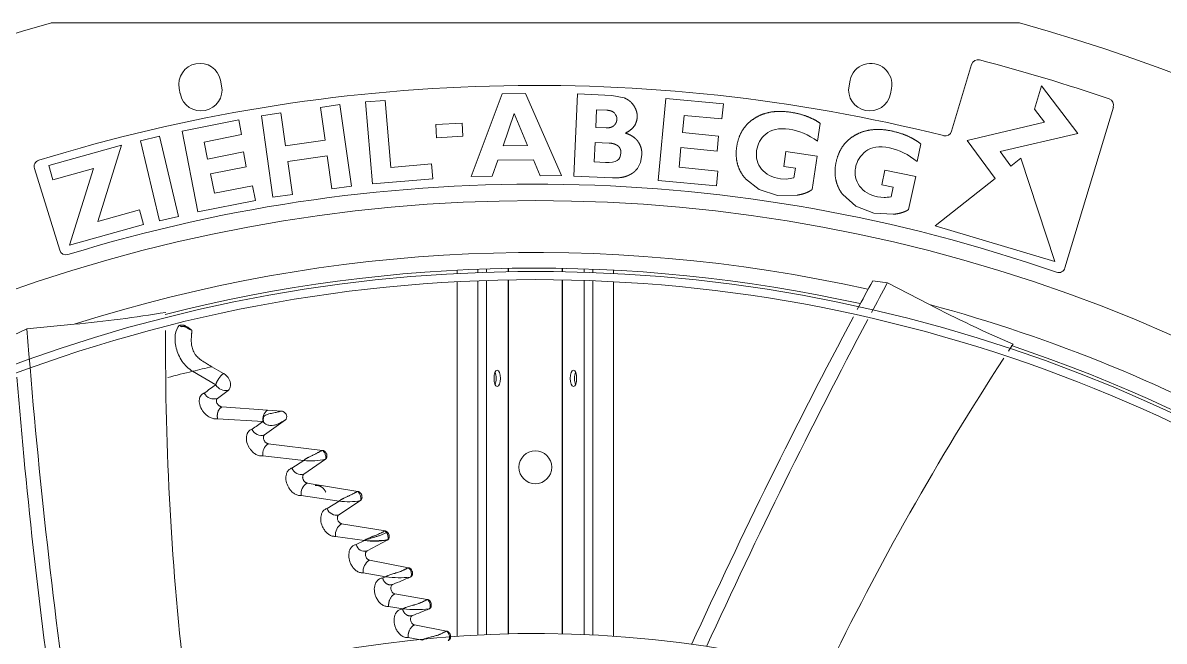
# Model space of a CAD drawing. Header units: millimetres. Extents: x 113490 to 142599, y -20467 to 115.
# Drawn here: x 131140.4 to 131487.5, y -11016.3 to -10828.5 of the extents above; entities that cross this region are included whole.
import ezdxf

# ---------------------------------------------------------------- set-up
doc = ezdxf.new("R2010")
doc.units = ezdxf.units.MM
doc.layers.add('DV3_0', color=7, linetype='Continuous')

msp = doc.modelspace()

# ---------------------------------------------------------------- linework, layer by layer
at = {"layer": 'DV3_0', "color": 7, "linetype": 'Continuous', "lineweight": 15}
for p, q in [((131149.06, -10828.49), (131443.41, -10828.49)), ((131428.91, -10841.1), (131422.8, -10861.39)), ((131187.96, -10848.44), (131188.29, -10850.1)), ((131200.84, -10847.61), (131200.51, -10845.94)), ((131391.96, -10845.94), (131391.63, -10847.61)), ((131404.19, -10850.1), (131404.52, -10848.44)), ((131450.18, -10847.62), (131448.04, -10854.72)), ((131461.16, -10862.06), (131450.18, -10847.62)), ((131250.58, -10852.03), (131244.61, -10852.53)), ((131244.61, -10852.53), (131246.69, -10877.44)), ((131252.28, -10872.39), (131250.58, -10852.03)), ((131286.18, -10850.07), (131276.73, -10875.19)), ((131293.2, -10849.99), (131286.18, -10850.07)), ((131304.23, -10874.86), (131293.2, -10849.99)), ((131309.07, -10850.05), (131307.94, -10875.02)), ((131319.53, -10850.52), (131309.07, -10850.05)), ((131323.21, -10851.26), (131319.53, -10850.52)), ((131335.93, -10851.46), (131333.55, -10876.35)), ((131353.43, -10853.13), (131335.93, -10851.46)), ((131218.9, -10855.85), (131212.96, -10856.69)), ((131220.31, -10865.83), (131218.9, -10855.85)), ((131236.83, -10853.32), (131230.89, -10854.16)), ((131230.89, -10854.16), (131232.3, -10864.13)), ((131240.33, -10878.07), (131236.83, -10853.32)), ((131286.41, -10865.8), (131289.85, -10856.01)), ((131289.85, -10856.01), (131293.87, -10865.71)), ((131314.61, -10860.26), (131314.85, -10854.9)), ((131314.85, -10854.9), (131318.03, -10855.04)), ((131352.99, -10857.69), (131353.43, -10853.13)), ((131448.04, -10854.72), (131451.06, -10858.68)), ((131457.29, -10902.95), (131472, -10854.07)), ((131206.06, -10857.95), (131188.81, -10861.35)), ((131206.94, -10862.45), (131206.06, -10857.95)), ((131212.96, -10856.69), (131216.46, -10881.45)), ((131273.99, -10858.97), (131266, -10859.39)), ((131266, -10859.39), (131266.21, -10863.38)), ((131274.2, -10862.96), (131273.99, -10858.97)), ((131340.96, -10861.83), (131341.46, -10856.59)), ((131341.46, -10856.59), (131352.99, -10857.69)), ((131382.08, -10864.43), (131382.88, -10859.03)), ((131451.06, -10858.68), (131427.56, -10864.22)), ((131182, -10862.94), (131176.17, -10864.32)), ((131187.74, -10887.27), (131182, -10862.94)), ((131188.81, -10861.35), (131193.65, -10885.88)), ((131195.58, -10864.69), (131206.94, -10862.45)), ((131317.79, -10860.4), (131314.61, -10860.26)), ((131351.97, -10862.88), (131340.96, -10861.83)), ((131351.54, -10867.42), (131351.97, -10862.88)), ((131437.63, -10867.6), (131461.16, -10862.06)), ((131170.41, -10865.62), (131148.3, -10871.79)), ((131163.2, -10888.85), (131170.41, -10865.62)), ((131176.17, -10864.32), (131181.91, -10888.65)), ((131196.6, -10869.85), (131195.58, -10864.69)), ((131232.3, -10864.13), (131220.31, -10865.83)), ((131266.21, -10863.38), (131274.2, -10862.96)), ((131293.87, -10865.71), (131286.41, -10865.8)), ((131314.13, -10870.74), (131314.4, -10864.82)), ((131314.4, -10864.82), (131318.67, -10865.01)), ((131339.95, -10872.37), (131340.53, -10866.37)), ((131340.53, -10866.37), (131351.54, -10867.42)), ((131412.34, -10870.63), (131413.48, -10865.29)), ((131427.56, -10864.22), (131436.03, -10875.77)), ((131207.45, -10867.71), (131196.6, -10869.85)), ((131208.33, -10872.19), (131207.45, -10867.71)), ((131220.98, -10870.6), (131232.97, -10868.9)), ((131232.97, -10868.9), (131234.39, -10878.91)), ((131328.2, -10870.9), (131328.63, -10868.61)), ((131372.45, -10867.59), (131371.77, -10872.12)), ((131381.9, -10869), (131372.45, -10867.59)), ((131380.39, -10879.12), (131381.9, -10869)), ((131440.84, -10871.98), (131437.63, -10867.6)), ((131443.82, -10869.63), (131440.84, -10871.98)), ((131454.17, -10901.03), (131443.82, -10869.63)), ((131143.9, -10872.75), (131151.61, -10897.58)), ((131148.3, -10871.79), (131149.53, -10876.2)), ((131149.53, -10876.2), (131161.85, -10872.76)), ((131161.85, -10872.76), (131154.54, -10896)), ((131197.48, -10874.33), (131208.33, -10872.19)), ((131222.39, -10880.61), (131220.98, -10870.6)), ((131264.69, -10871.36), (131252.28, -10872.39)), ((131265.07, -10875.9), (131264.69, -10871.36)), ((131283.12, -10875.11), (131284.87, -10870.19)), ((131284.87, -10870.19), (131295.71, -10870.06)), ((131295.71, -10870.06), (131297.74, -10874.94)), ((131317.59, -10870.89), (131314.13, -10870.74)), ((131351.75, -10873.5), (131339.95, -10872.37)), ((131371.77, -10872.12), (131375.3, -10872.64)), ((131375.3, -10872.64), (131374.86, -10875.54)), ((131402.54, -10873.19), (131401.59, -10877.67)), ((131411.89, -10875.18), (131402.54, -10873.19)), ((131198.65, -10880.24), (131197.48, -10874.33)), ((131246.69, -10877.44), (131265.07, -10875.9)), ((131276.73, -10875.19), (131283.12, -10875.11)), ((131297.74, -10874.94), (131304.23, -10874.86)), ((131307.94, -10875.02), (131319.74, -10875.56)), ((131333.55, -10876.35), (131351.31, -10878.04)), ((131351.31, -10878.04), (131351.75, -10873.5)), ((131360.12, -10875.84), (131364.27, -10879.11)), ((131372.69, -10875.93), (131370.75, -10875.84)), ((131409.76, -10885.19), (131411.89, -10875.18)), ((131436.03, -10875.77), (131417.85, -10890.1)), ((131210.27, -10877.95), (131198.65, -10880.24)), ((131211.16, -10882.43), (131210.27, -10877.95)), ((131234.39, -10878.91), (131240.33, -10878.07)), ((131364.27, -10879.11), (131369.85, -10880.89)), ((131401.59, -10877.67), (131405.07, -10878.42)), ((131405.07, -10878.42), (131404.46, -10881.29)), ((131193.65, -10885.88), (131211.16, -10882.43)), ((131216.46, -10881.45), (131222.39, -10880.61)), ((131369.85, -10880.89), (131375.81, -10880.85)), ((131389.72, -10880.67), (131393.66, -10884.2)), ((131402.27, -10881.54), (131400.33, -10881.32)), ((131175.91, -10885.3), (131163.2, -10888.85)), ((131177.13, -10889.7), (131175.91, -10885.3)), ((131393.66, -10884.2), (131399.13, -10886.32)), ((131399.13, -10886.32), (131405.08, -10886.64)), ((131154.54, -10896), (131177.13, -10889.7)), ((131181.91, -10888.65), (131187.74, -10887.27)), ((131417.85, -10890.1), (131454.17, -10901.03)), ((131272.43, -10904.61), (131272.43, -10903.61)), ((131288.09, -10904.06), (131288.09, -10903.06)), ((131304.39, -10903.06), (131304.39, -10904.06)), ((131320.05, -10904.61), (131320.05, -10903.61)), ((131272.43, -11014.81), (131272.43, -10907.12)), ((131288.09, -11014.09), (131288.09, -10906.56)), ((131304.39, -10906.56), (131304.39, -11014.09)), ((131320.05, -11014.81), (131320.05, -10907.12)), ((131403.28, -10907.5), (131398.82, -10906.84)), ((131416.08, -10914.06), (131403.28, -10907.5)), ((131141.65, -10921.46), (131137.55, -10923.32)), ((131155.97, -10920.06), (131141.65, -10921.46)), ((131192.04, -10934.34), (131199.05, -10938.46)), ((131197.91, -10932.94), (131201.39, -10934.98)), ((131202.86, -10940.13), (131199.57, -10942.59)), ((131200.94, -10945.15), (131214.78, -10946.18)), ((131214.78, -10946.18), (131219.1, -10946.44)), ((131199.62, -10948.73), (131213.44, -10949.63)), ((131213.44, -10949.63), (131213.6, -10949.78)), ((131220.24, -10949.1), (131213.9, -10953.68)), ((131215.02, -10956.32), (131231.48, -10958.35)), ((131213.42, -10960.05), (131225.83, -10961.4)), ((131225.83, -10961.4), (131222.22, -10963.73)), ((131232.41, -10961.07), (131225.89, -10965.57)), ((131226.83, -10968.27), (131242.24, -10970.83)), ((131225.04, -10972.09), (131236.63, -10973.77)), ((131236.63, -10973.77), (131232.97, -10975.98)), ((131243.03, -10973.59), (131236.5, -10977.89)), ((131237.34, -10980.63), (131250.54, -10982.83)), ((131235.48, -10984.48), (131244.27, -10985.74)), ((131244.27, -10985.74), (131241.79, -10986.95)), ((131251.21, -10985.65), (131245.08, -10988.91)), ((131245.78, -10991.7), (131257.67, -10994)), ((131243.85, -10995.56), (131250.81, -10996.75)), ((131250.81, -10996.75), (131249.84, -10997.12)), ((131253.51, -11001.93), (131263.38, -11003.65)), ((131251.63, -11005.78), (131256.1, -11006.45)), ((131256.1, -11006.45), (131255.88, -11006.53)), ((131259.47, -11011.37), (131269.25, -11013.25)), ((131257.54, -11015.24), (131261.88, -11015.97))]:
    msp.add_line(p, q, dxfattribs=at)
at = {"layer": 'DV3_0', "color": 7, "linetype": 'Continuous', "lineweight": 20}
for p, q in [((131278.74, -10904.33), (131278.74, -10903.33)), ((131281.36, -10904.23), (131281.36, -10903.23)), ((131287.93, -10904.07), (131287.93, -10903.07)), ((131304.55, -10904.07), (131304.55, -10903.07)), ((131311.12, -10904.23), (131311.12, -10903.23)), ((131313.74, -10904.33), (131313.74, -10903.33)), ((131278.74, -11014.43), (131278.74, -10906.83)), ((131281.36, -11014.31), (131281.36, -10906.73)), ((131287.93, -11014.09), (131287.93, -10906.57)), ((131304.55, -11014.09), (131304.55, -10906.57)), ((131311.12, -11014.31), (131311.12, -10906.73)), ((131313.74, -11014.43), (131313.74, -10906.83))]:
    msp.add_line(p, q, dxfattribs=at)
at = {"layer": 'DV3_0', "color": 7, "linetype": 'Continuous', "lineweight": 15}
msp.add_circle((131296.24, -10963.49), 5, dxfattribs=at)
for centre, radius, start, end in [((131296.24, -11359.99), 551.5, 105.4775, 164.5225), ((131296.24, -11359.99), 551.5, 15.4775, 74.5225), ((131194.24, -10847.19), 6.4, 11.25, 191.25), ((131398.24, -10847.19), 6.4, 348.75, 168.75), ((131430.82, -10841.68), 2, 75.4439, 163.25), ((131296.24, -11359.99), 537.5, 71.0561, 75.4439), ((131296.24, -11359.99), 512.5, 75.9794, 107.1378), ((131194.57, -10848.85), 6.4, 191.25, 11.25), ((131397.91, -10848.85), 6.4, 168.75, 348.75), ((131470.08, -10853.49), 2, 343.25, 71.0561), ((131420.89, -10860.82), 2, 255.9794, 343.25), ((131145.81, -10872.16), 2, 107.1378, 197.25), ((131296.24, -11359.99), 482.5, 70.825, 107.1317), ((131296.24, -11359.99), 477.5, 46.9802, 133.0198), ((131153.52, -10896.99), 2, 197.25, 287.1317), ((131296.24, -11359.99), 456, 45.9967, 135.345), ((131296.24, -11359.99), 457, 77.5175, 104.2543), ((131455.37, -10902.37), 2, 250.825, 343.25), ((131296.24, -11359.99), 453.5, 90, 135.5593), ((131296.24, -11359.99), 453.5, 45.9921, 90), ((133017.83, -11783.04), 1840.9, 151.57802, 151.88534), ((133095.01, -11818.41), 1921.39, 151.69991, 152.00241), ((131603.03, -10552.05), 407.44, 242.6881, 246.6449), ((131117.52, -10514.44), 407.44, 275.4151, 279.3719), ((133017.83, -11783.04), 1840.9, 151.96336, 155.42218), ((133057.31, -10773.15), 1921.39, 184.42691, 188.12284), ((132056.05, -10927.53), 872.25, 179.63163, 186.79939), ((131191.71, -10921.89), 0.0569, 3.0429, 21.7469), ((133095.01, -11818.41), 1921.39, 152.07515, 155.37903), ((132169.24, -11406.96), 872.25, 146.54442, 146.70969), ((131296.24, -11359.99), 457, 46.1533, 71.5308), ((132169.24, -11406.96), 872.25, 146.8819, 154.10499), ((131353.51, -11601.1), 686.04, 103.11, 103.6137), ((131205.96, -10940.57), 7.22, 129.2854, 163.0361), ((131206.2, -10940.73), 7.5, 129.9251, 162.3964), ((132973.57, -10785.08), 1841.22, 184.70532, 188.15423), ((131305.56, -11089.87), 185.12, 125.1229, 126.452), ((131202.21, -10936.46), 3.74, 212.4341, 280.1249), ((131198.52, -10939.42), 3.33, 207.6664, 288.2786), ((131216.63, -10948.88), 3.28, 124.4035, 193.2063), ((131309.22, -11093.41), 172.76, 123.6694, 125.0185), ((131217.29, -10948.95), 3.78, 167.9046, 192.7148), ((131215.09, -10949.42), 1.96, 129.2476, 139.846), ((131212.95, -10950.7), 3.12, 202.9813, 287.5853), ((131215.71, -10948.06), 2.72, 219.2454, 226.0311), ((131216.91, -10959.34), 3.56, 122.1591, 191.5595), ((131228.13, -10941.85), 19.69, 263.3082, 282.5642), ((131225.02, -10962.74), 2.97, 199.4659, 287.0302), ((131228.91, -10971.57), 3.9, 122.1583, 187.5906), ((131239.32, -10955.77), 18.2, 261.4837, 281.7372), ((131235.69, -10975.17), 2.85, 196.7002, 286.4857), ((131239.43, -10984.01), 3.98, 121.7581, 186.7459), ((131244.34, -10986.41), 2.6, 191.9833, 286.655), ((131247.42, -10962.2), 23.76, 262.3892, 279.1865), ((131247.96, -10995.2), 4.12, 121.902, 185.08), ((131254.9, -10969.27), 27.78, 261.5257, 276.8733), ((129448.45, -6692.3), 4669.53, 292.73255, 292.8035), ((131260.27, -10973.99), 32.73, 262.6745, 276.415), ((131258.5, -11007.73), 1.04, 238.4772, 273.809), ((129353.19, -6226.39), 5147.86, 291.72747, 291.78788), ((131296.24, -11359.99), 346, 46.4603, 135.3186)]:
    msp.add_arc(centre, radius, start, end, dxfattribs=at)
at = {"layer": 'DV3_0', "color": 7, "linetype": 'Continuous', "lineweight": 20}
for centre, radius, start, end in [((131296.24, -11359.99), 461.75, 77.3584, 107.6844), ((131296.24, -11359.99), 461.75, 46.1456, 74.9574), ((131289.75, -11343.28), 420.46, 103.4379, 104.5005), ((131249.79, -10984.01), 1.39, 28.5144, 57.7171), ((131246.67, -10958.1), 27.75, 265.0448, 279.7658), ((131250.94, -10985.26), 0.473, 304.7153, 336.8695)]:
    msp.add_arc(centre, radius, start, end, dxfattribs=at)
at = {"layer": 'DV3_0', "color": 7, "linetype": 'Continuous', "lineweight": 15}
for centre, major_axis, ratio, start_param, end_param in [((131314.38, -10858.73), (-6.56, -1.66), 0.614349, 2.958164, 3.43458), ((131636.1, -10979.28), (272.04, -113.98), 0.160656, 3.064277, 3.184555), ((131592.25, -11123.27), (225.91, -261.05), 0.127024, 2.997196, 3.143033), ((131356.65, -11333.15), (15.09, 472.48), 0.183952, 6.16269, 6.26334), ((131606.03, -11141.64), (209.27, -274.17), 0.127082, 2.997129, 3.143033), ((131269.41, -10824.31), (-52.22, 45.56), 0.179638, 3.093177, 3.288878), ((131658.59, -11000.74), (264.29, -130.34), 0.160729, 3.064235, 3.184569), ((131358.19, -11336.91), (44.07, 470.66), 0.183952, 6.16269, 6.26334), ((131274.33, -10843.6), (-47.43, 26.04), 0.172874, -3.479683, -3.23109), ((131316.01, -10867.87), (-12.35, 2.41), 0.677865, 2.750654, 3.065029), ((131503.57, -10735.56), (138.09, 137.84), 0.194961, 3.124381, 3.285213), ((131387.62, -10865.12), (-16.61, -10.3), 0.198416, 0.346171, 0.581461), ((131541.52, -10749.46), (146.3, 129.11), 0.194957, 3.124381, 3.285209), ((131417.73, -10871.74), (-17.11, -9.2), 0.198856, 0.347295, 0.583383), ((131283.35, -10936.49), (0, -2.5), 0.386711, 0.731153, 2.41044), ((131309.13, -10936.49), (0, -2.5), 0.386711, 3.87274, 5.552038)]:
    msp.add_ellipse(centre, major_axis=major_axis, ratio=ratio, start_param=start_param, end_param=end_param, dxfattribs=at)
for centre in [(131284.64, -10936.49), (131307.84, -10936.49)]:
    msp.add_ellipse(centre, major_axis=(0, -2.5), ratio=0.386711, dxfattribs=at)
for points, degree, knots in [([(131325.57, -10852.87), (131325.17, -10852.41), (131324.63, -10852.03), (131324.01, -10851.59), (131323.21, -10851.26)], 2, [0, 0, 0, 0.5, 0.5, 1, 1, 1]), ([(131318.03, -10855.04), (131318.43, -10855.06), (131318.77, -10855.13), (131319.12, -10855.2), (131319.42, -10855.31), (131319.72, -10855.43), (131319.96, -10855.6), (131320.19, -10855.76), (131320.37, -10855.97)], 2, [0, 0, 0, 0.25, 0.25, 0.5, 0.5, 0.75, 0.75, 1, 1, 1]), ([(131327.21, -10857.16), (131327.28, -10856.1), (131326.91, -10855.09), (131326.51, -10853.95), (131325.57, -10852.87)], 2, [0, 0, 0, 0.5, 0.5, 1, 1, 1]), ([(131373.74, -10855.63), (131370.31, -10855.11), (131367.44, -10855.68), (131364.91, -10856.19), (131362.83, -10857.53)], 2, [0, 0, 0, 0.5, 0.5, 1, 1, 1]), ([(131382.88, -10859.03), (131381.27, -10857.86), (131379.21, -10857.05), (131376.78, -10856.09), (131373.74, -10855.63)], 2, [0, 0, 0, 0.5, 0.5, 1, 1, 1]), ([(131321.02, -10857.83), (131321, -10858.34), (131320.8, -10858.8), (131320.59, -10859.24), (131320.22, -10859.63)], 2, [0, 0, 0, 0.5, 0.5, 1, 1, 1]), ([(131323.59, -10861.97), (131325.37, -10861.18), (131326.28, -10859.91), (131327.12, -10858.73), (131327.21, -10857.16)], 2, [0, 0, 0, 0.5, 0.5, 1, 1, 1]), ([(131362.83, -10857.53), (131360.62, -10858.96), (131359.29, -10861.05), (131357.9, -10863.24), (131357.47, -10866.17)], 2, [0, 0, 0, 0.5, 0.5, 1, 1, 1]), ([(131320.22, -10859.63), (131319.83, -10860.03), (131319.22, -10860.22), (131318.62, -10860.41), (131317.79, -10860.4)], 2, [0, 0, 0, 0.5, 0.5, 1, 1, 1]), ([(131327.48, -10864.57), (131326.92, -10863.76), (131326.06, -10863.14), (131325.04, -10862.42), (131323.59, -10861.97)], 2, [0, 0, 0, 0.5, 0.5, 1, 1, 1]), ([(131393.56, -10862.57), (131391.26, -10863.85), (131389.81, -10865.86), (131388.28, -10867.96), (131387.68, -10870.86)], 2, [0, 0, 0, 0.5, 0.5, 1, 1, 1]), ([(131404.56, -10861.34), (131401.17, -10860.61), (131398.27, -10861.01), (131395.72, -10861.35), (131393.56, -10862.57)], 2, [0, 0, 0, 0.5, 0.5, 1, 1, 1]), ([(131413.48, -10865.29), (131411.94, -10864.03), (131409.93, -10863.09), (131407.56, -10861.98), (131404.56, -10861.34)], 2, [0, 0, 0, 0.5, 0.5, 1, 1, 1]), ([(131318.67, -10865.01), (131319.51, -10865.05), (131320.17, -10865.26), (131320.83, -10865.47), (131321.33, -10865.85)], 2, [0, 0, 0, 0.5, 0.5, 1, 1, 1]), ([(131321.33, -10865.85), (131321.57, -10866.04), (131321.75, -10866.27), (131321.93, -10866.5), (131322.05, -10866.77), (131322.28, -10867.31), (131322.26, -10868)], 2, [0, 0, 0, 0.25, 0.25, 0.5, 0.5, 1, 1, 1]), ([(131328.63, -10868.61), (131328.68, -10867.51), (131328.39, -10866.5), (131328.1, -10865.48), (131327.48, -10864.57)], 2, [0, 0, 0, 0.5, 0.5, 1, 1, 1]), ([(131357.47, -10866.17), (131357.05, -10869.05), (131357.75, -10871.51), (131358.42, -10873.87), (131360.12, -10875.84)], 2, [0, 0, 0, 0.5, 0.5, 1, 1, 1]), ([(131324.11, -10875.01), (131325.06, -10874.63), (131325.77, -10874.16), (131326.37, -10873.76), (131326.81, -10873.28)], 2, [0, 0, 0, 0.5, 0.5, 1, 1, 1]), ([(131387.68, -10870.86), (131387.08, -10873.71), (131387.63, -10876.21), (131388.15, -10878.61), (131389.72, -10880.67)], 2, [0, 0, 0, 0.5, 0.5, 1, 1, 1]), ([(131375.81, -10880.85), (131377.43, -10880.58), (131378.66, -10880.09), (131379.67, -10879.68), (131380.39, -10879.12)], 2, [0, 0, 0, 0.5, 0.5, 1, 1, 1]), ([(131405.08, -10886.64), (131406.71, -10886.47), (131407.97, -10886.05), (131409, -10885.71), (131409.76, -10885.19)], 2, [0, 0, 0, 0.5, 0.5, 1, 1, 1]), ([(131192.04, -10934.34), (131190.78, -10933.62), (131189.71, -10932.55), (131188.03, -10930.08), (131187.41, -10928.67), (131186.69, -10925.86), (131186.59, -10924.47), (131186.91, -10922.05), (131187.34, -10921.03), (131187.98, -10920.41)], 3, [0, 0, 0, 0, 0.25, 0.25, 0.5, 0.5, 0.75, 0.75, 1, 1, 1, 1]), ([(131187.98, -10920.41), (131188.06, -10920.39), (131188.2, -10920.36), (131188.42, -10920.33), (131188.65, -10920.31), (131188.87, -10920.32), (131189.09, -10920.33), (131189.31, -10920.37), (131189.52, -10920.43), (131189.82, -10920.52), (131190.19, -10920.69), (131190.6, -10920.96), (131190.99, -10921.26), (131191.38, -10921.57), (131191.63, -10921.78), (131191.76, -10921.89)], 3, [0, 0, 0, 0, 0.053409, 0.106769, 0.159914, 0.212802, 0.265511, 0.31808, 0.370303, 0.421902, 0.536282, 0.65101, 0.766316, 0.881981, 1, 1, 1, 1]), ([(131187.98, -10920.41), (131188.06, -10920.35), (131188.15, -10920.37), (131188.32, -10920.52), (131188.4, -10920.65), (131188.44, -10920.79)], 3, [0, 0, 0, 0, 0.5, 0.5, 1, 1, 1, 1]), ([(131188.44, -10920.79), (131188.5, -10920.78), (131188.61, -10920.76), (131188.78, -10920.74), (131188.94, -10920.72), (131189.1, -10920.72), (131189.26, -10920.73), (131189.46, -10920.75), (131189.7, -10920.81), (131190.06, -10920.95), (131190.48, -10921.2), (131190.77, -10921.43), (131190.93, -10921.55)], 3, [0, 0, 0, 0, 0.065755, 0.129231, 0.190492, 0.249684, 0.307037, 0.362864, 0.475577, 0.588241, 0.784731, 1, 1, 1, 1]), ([(131191.76, -10921.87), (131191.76, -10921.87), (131191.75, -10921.86), (131191.73, -10921.84), (131191.71, -10921.82), (131191.67, -10921.8), (131191.62, -10921.78), (131191.56, -10921.75), (131191.45, -10921.71), (131191.31, -10921.66), (131191.13, -10921.61), (131191, -10921.57), (131190.93, -10921.55)], 3, [0, 0, 0, 0, 0.045155, 0.094, 0.147231, 0.205436, 0.269135, 0.338807, 0.464907, 0.615651, 0.78816, 1, 1, 1, 1]), ([(131197.91, -10932.94), (131197.69, -10932.82), (131197.23, -10932.55), (131196.37, -10932.06), (131195.46, -10931.5), (131194.52, -10930.86), (131193.8, -10930.28), (131193.23, -10929.72), (131192.83, -10929.24), (131192.48, -10928.7), (131192.17, -10928.09), (131191.92, -10927.38), (131191.73, -10926.56), (131191.63, -10925.72), (131191.62, -10925.02), (131191.62, -10924.52), (131191.64, -10924.13), (131191.66, -10923.76), (131191.69, -10923.4), (131191.72, -10923.05), (131191.74, -10922.73), (131191.76, -10922.42), (131191.77, -10922.14), (131191.77, -10921.97), (131191.76, -10921.89)], 3, [0, 0, 0, 0, 0.040029, 0.085901, 0.15963, 0.21394, 0.271061, 0.31235, 0.350051, 0.378921, 0.428752, 0.476847, 0.528515, 0.605577, 0.665312, 0.699572, 0.734579, 0.77032, 0.806781, 0.843958, 0.88185, 0.920469, 0.95984, 1, 1, 1, 1]), ([(131201.39, -10934.98), (131201.46, -10935.02), (131201.75, -10935.21), (131202.5, -10935.78), (131203.22, -10936.76), (131203.57, -10937.88), (131203.59, -10938.73), (131203.37, -10939.53), (131203.03, -10939.93), (131202.86, -10940.13)], 3, [0, 0, 0, 0, 0.040412, 0.157001, 0.427305, 0.570682, 0.710239, 0.85239, 1, 1, 1, 1]), ([(131195.57, -10940.97), (131195.48, -10941.01), (131195.3, -10941.07), (131194.96, -10941.28), (131194.41, -10941.75), (131193.95, -10942.85), (131194.08, -10944.56), (131194.8, -10946.05), (131195.66, -10947.13), (131196.45, -10947.85), (131197.41, -10948.44), (131198.53, -10948.83), (131199.25, -10948.76), (131199.62, -10948.73)], 3, [0, 0, 0, 0, 0.027265, 0.054498, 0.113253, 0.239702, 0.385057, 0.552035, 0.627007, 0.710932, 0.802031, 0.898425, 1, 1, 1, 1]), ([(131199.57, -10942.59), (131199.54, -10942.61), (131199.5, -10942.64), (131199.44, -10942.71), (131199.38, -10942.78), (131199.32, -10942.89), (131199.27, -10943.04), (131199.24, -10943.26), (131199.25, -10943.49), (131199.33, -10943.83), (131199.5, -10944.18), (131199.75, -10944.5), (131199.95, -10944.7), (131200.16, -10944.86), (131200.36, -10944.98), (131200.55, -10945.07), (131200.75, -10945.13), (131200.88, -10945.15), (131200.94, -10945.15)], 3, [0, 0, 0, 0, 0.029221, 0.05825, 0.087358, 0.116815, 0.178634, 0.241921, 0.311566, 0.383125, 0.540006, 0.621009, 0.701784, 0.764986, 0.827655, 0.886622, 0.943641, 1, 1, 1, 1]), ([(131199.62, -10948.73), (131199.61, -10948.68), (131199.59, -10948.59), (131199.57, -10948.45), (131199.55, -10948.32), (131199.54, -10948.18), (131199.53, -10948.05), (131199.53, -10947.92), (131199.53, -10947.79), (131199.54, -10947.66), (131199.55, -10947.53), (131199.56, -10947.41), (131199.57, -10947.29), (131199.59, -10947.18), (131199.62, -10947.06), (131199.64, -10946.96), (131199.67, -10946.85), (131199.7, -10946.75), (131199.73, -10946.65), (131199.76, -10946.56), (131199.8, -10946.47), (131199.87, -10946.32), (131199.97, -10946.13), (131200.11, -10945.89), (131200.28, -10945.67), (131200.48, -10945.47), (131200.7, -10945.29), (131200.86, -10945.2), (131200.94, -10945.15)], 3, [0, 0, 0, 0, 0.03207, 0.063344, 0.093894, 0.123779, 0.153049, 0.181745, 0.209901, 0.237545, 0.2647, 0.291384, 0.317613, 0.3434, 0.368754, 0.393685, 0.4182, 0.442306, 0.466006, 0.489308, 0.512214, 0.534724, 0.603667, 0.675462, 0.750563, 0.82938, 0.912343, 1, 1, 1, 1]), ([(131213.82, -10950.02), (131214.09, -10950.28), (131214.41, -10950.47), (131215.06, -10950.73), (131215.4, -10950.79), (131216.07, -10950.83), (131216.4, -10950.8), (131217.04, -10950.67), (131217.34, -10950.58), (131217.93, -10950.37), (131218.2, -10950.25), (131218.72, -10950), (131218.96, -10949.86), (131219.63, -10949.49), (131219.99, -10949.25), (131220.24, -10949.1)], 3, [0, 0, 0, 0, 0.125, 0.125, 0.25, 0.25, 0.375, 0.375, 0.5, 0.5, 0.625, 0.625, 0.75, 0.75, 1, 1, 1, 1]), ([(131219.1, -10946.44), (131218.8, -10946.5), (131218.45, -10946.58), (131217.66, -10946.76), (131217.21, -10946.86), (131216.49, -10947.01), (131216.23, -10947.06), (131215.72, -10947.18), (131215.46, -10947.23), (131214.95, -10947.37), (131214.7, -10947.45), (131214.24, -10947.64), (131214.03, -10947.75), (131213.85, -10947.9)], 3, [0, 0, 0, 0, 0.25, 0.25, 0.5, 0.5, 0.625, 0.625, 0.75, 0.75, 0.875, 0.875, 1, 1, 1, 1]), ([(131220.24, -10949.1), (131220.42, -10948.98), (131220.56, -10948.77), (131220.68, -10948.26), (131220.66, -10947.95), (131220.48, -10947.46), (131220.39, -10947.29), (131220.17, -10946.99), (131220.03, -10946.85), (131219.77, -10946.65), (131219.64, -10946.59), (131219.39, -10946.48), (131219.25, -10946.45), (131219.1, -10946.44)], 3, [0, 0, 0, 0, 0.25, 0.25, 0.5, 0.5, 0.625, 0.625, 0.75, 0.75, 0.875, 0.875, 1, 1, 1, 1]), ([(131210.08, -10951.92), (131209.93, -10951.98), (131209.65, -10952.09), (131209.29, -10952.34), (131208.99, -10952.65), (131208.75, -10953), (131208.58, -10953.37), (131208.34, -10954.16), (131208.34, -10955.53), (131208.91, -10957.05), (131209.65, -10958.17), (131210.36, -10958.96), (131211.27, -10959.62), (131212.34, -10960.08), (131213.06, -10960.06), (131213.42, -10960.05)], 3, [0, 0, 0, 0, 0.044282, 0.086947, 0.128181, 0.168178, 0.206942, 0.244399, 0.392716, 0.551505, 0.626615, 0.710875, 0.802196, 0.898624, 1, 1, 1, 1]), ([(131213.9, -10953.68), (131213.87, -10953.7), (131213.83, -10953.74), (131213.76, -10953.8), (131213.71, -10953.87), (131213.64, -10953.98), (131213.58, -10954.14), (131213.53, -10954.35), (131213.53, -10954.59), (131213.58, -10954.93), (131213.72, -10955.28), (131213.92, -10955.61), (131214.09, -10955.81), (131214.27, -10955.98), (131214.45, -10956.11), (131214.63, -10956.21), (131214.83, -10956.29), (131214.95, -10956.31), (131215.02, -10956.32)], 3, [0, 0, 0, 0, 0.029926, 0.059804, 0.0899, 0.120475, 0.184302, 0.249473, 0.320003, 0.392088, 0.546011, 0.623156, 0.700072, 0.760986, 0.821133, 0.882127, 0.941254, 1, 1, 1, 1]), ([(131225.83, -10961.4), (131225.87, -10961.37), (131225.93, -10961.31), (131226.05, -10961.21), (131226.18, -10961.11), (131226.33, -10961), (131226.49, -10960.9), (131226.67, -10960.79), (131226.86, -10960.67), (131227.11, -10960.54), (131227.41, -10960.39), (131227.77, -10960.21), (131228.11, -10960.05), (131228.46, -10959.89), (131228.79, -10959.73), (131229.13, -10959.56), (131229.47, -10959.39), (131229.8, -10959.22), (131230.12, -10959.05), (131230.42, -10958.88), (131230.71, -10958.73), (131230.98, -10958.58), (131231.24, -10958.45), (131231.4, -10958.38), (131231.48, -10958.35)], 3, [0, 0, 0, 0, 0.023358, 0.048607, 0.075803, 0.104995, 0.136229, 0.169543, 0.204976, 0.24256, 0.301686, 0.361473, 0.421929, 0.476499, 0.53161, 0.587466, 0.643866, 0.698282, 0.750998, 0.802313, 0.852538, 0.901999, 0.951034, 1, 1, 1, 1]), ([(131231.48, -10958.35), (131231.51, -10958.35), (131231.58, -10958.36), (131231.68, -10958.39), (131231.78, -10958.42), (131231.88, -10958.46), (131231.97, -10958.51), (131232.1, -10958.58), (131232.24, -10958.69), (131232.4, -10958.85), (131232.56, -10959.05), (131232.69, -10959.29), (131232.8, -10959.55), (131232.88, -10959.91), (131232.88, -10960.26), (131232.79, -10960.57), (131232.71, -10960.75), (131232.61, -10960.89), (131232.52, -10960.99), (131232.45, -10961.04), (131232.41, -10961.07)], 3, [0, 0, 0, 0, 0.030046, 0.059999, 0.090071, 0.120472, 0.151405, 0.183063, 0.238908, 0.29524, 0.368162, 0.441585, 0.516209, 0.590866, 0.737097, 0.805482, 0.87329, 0.91637, 0.958392, 1, 1, 1, 1]), ([(131222.22, -10963.72), (131222.06, -10963.78), (131221.76, -10963.89), (131221.37, -10964.16), (131221.05, -10964.48), (131220.82, -10964.82), (131220.64, -10965.18), (131220.38, -10965.94), (131220.29, -10967.28), (131220.76, -10968.84), (131221.43, -10970.03), (131222.12, -10970.88), (131222.99, -10971.58), (131224.01, -10972.07), (131224.69, -10972.08), (131225.04, -10972.09)], 3, [0, 0, 0, 0, 0.048476, 0.093805, 0.13626, 0.175839, 0.21232, 0.245599, 0.39477, 0.547934, 0.630233, 0.718059, 0.809647, 0.90347, 1, 1, 1, 1]), ([(131225.89, -10965.57), (131225.87, -10965.59), (131225.82, -10965.63), (131225.76, -10965.69), (131225.7, -10965.76), (131225.63, -10965.86), (131225.56, -10966.01), (131225.5, -10966.22), (131225.48, -10966.46), (131225.51, -10966.8), (131225.61, -10967.15), (131225.78, -10967.48), (131225.93, -10967.69), (131226.09, -10967.86), (131226.26, -10968.01), (131226.44, -10968.13), (131226.63, -10968.22), (131226.77, -10968.25), (131226.83, -10968.27)], 3, [0, 0, 0, 0, 0.029226, 0.058279, 0.08738, 0.116751, 0.181269, 0.24707, 0.317634, 0.389516, 0.540863, 0.615937, 0.690699, 0.751332, 0.811212, 0.87573, 0.938063, 1, 1, 1, 1]), ([(131229.31, -10969.03), (131229.36, -10969.02), (131229.46, -10969.01), (131229.6, -10969), (131229.74, -10968.99), (131229.88, -10969), (131230.02, -10969.01), (131230.15, -10969.04), (131230.28, -10969.06), (131230.4, -10969.1), (131230.52, -10969.13), (131230.63, -10969.17), (131230.74, -10969.22), (131230.83, -10969.27), (131230.93, -10969.31), (131231.08, -10969.4), (131231.29, -10969.54), (131231.56, -10969.74), (131231.8, -10969.98), (131232.01, -10970.24), (131232.2, -10970.51), (131232.37, -10970.79), (131232.45, -10970.98), (131232.5, -10971.07)], 3, [0, 0, 0, 0, 0.040571, 0.080379, 0.119229, 0.156976, 0.193515, 0.228775, 0.262707, 0.295285, 0.326491, 0.356315, 0.38475, 0.411789, 0.437421, 0.461633, 0.541426, 0.620839, 0.699591, 0.777365, 0.853672, 0.927968, 1, 1, 1, 1]), ([(131236.63, -10973.77), (131236.66, -10973.74), (131236.73, -10973.67), (131236.85, -10973.58), (131236.98, -10973.48), (131237.13, -10973.37), (131237.29, -10973.27), (131237.47, -10973.16), (131237.67, -10973.05), (131237.92, -10972.92), (131238.22, -10972.77), (131238.58, -10972.6), (131238.93, -10972.45), (131239.27, -10972.3), (131239.6, -10972.15), (131239.94, -10971.99), (131240.28, -10971.82), (131240.61, -10971.66), (131240.92, -10971.5), (131241.22, -10971.35), (131241.5, -10971.2), (131241.76, -10971.06), (131242.01, -10970.94), (131242.17, -10970.87), (131242.24, -10970.83)], 3, [0, 0, 0, 0, 0.023537, 0.049016, 0.076492, 0.106017, 0.137635, 0.171387, 0.207311, 0.245442, 0.305194, 0.365536, 0.426466, 0.480671, 0.535546, 0.591276, 0.647668, 0.701926, 0.754334, 0.805198, 0.854844, 0.903618, 0.951878, 1, 1, 1, 1]), ([(131242.24, -10970.83), (131242.27, -10970.84), (131242.34, -10970.85), (131242.44, -10970.88), (131242.54, -10970.92), (131242.64, -10970.96), (131242.73, -10971.02), (131242.85, -10971.1), (131242.98, -10971.21), (131243.13, -10971.37), (131243.27, -10971.58), (131243.4, -10971.82), (131243.48, -10972.08), (131243.55, -10972.44), (131243.53, -10972.79), (131243.43, -10973.1), (131243.34, -10973.28), (131243.23, -10973.42), (131243.14, -10973.51), (131243.06, -10973.57), (131243.03, -10973.59)], 3, [0, 0, 0, 0, 0.030435, 0.060713, 0.091055, 0.121684, 0.152813, 0.184648, 0.239807, 0.295545, 0.36681, 0.438709, 0.51248, 0.586544, 0.733293, 0.80257, 0.871329, 0.915038, 0.957719, 1, 1, 1, 1]), ([(131232.97, -10975.98), (131232.81, -10976.04), (131232.5, -10976.14), (131232.1, -10976.4), (131231.77, -10976.71), (131231.51, -10977.06), (131231.32, -10977.42), (131231.02, -10978.2), (131230.88, -10979.56), (131231.29, -10981.14), (131231.92, -10982.35), (131232.59, -10983.23), (131233.44, -10983.96), (131234.45, -10984.46), (131235.13, -10984.47), (131235.48, -10984.48)], 3, [0, 0, 0, 0, 0.047744, 0.092804, 0.135367, 0.175516, 0.213186, 0.248271, 0.398257, 0.548409, 0.630442, 0.718038, 0.809514, 0.903308, 1, 1, 1, 1]), ([(131236.5, -10977.89), (131236.48, -10977.91), (131236.43, -10977.95), (131236.36, -10978.01), (131236.3, -10978.08), (131236.22, -10978.19), (131236.14, -10978.35), (131236.08, -10978.56), (131236.05, -10978.8), (131236.07, -10979.15), (131236.16, -10979.51), (131236.32, -10979.83), (131236.46, -10980.04), (131236.61, -10980.22), (131236.77, -10980.37), (131236.95, -10980.49), (131237.14, -10980.58), (131237.27, -10980.62), (131237.34, -10980.63)], 3, [0, 0, 0, 0, 0.030556, 0.0611, 0.091889, 0.123169, 0.18868, 0.255461, 0.326589, 0.398898, 0.549183, 0.622104, 0.694543, 0.753361, 0.811411, 0.87568, 0.937911, 1, 1, 1, 1]), ([(131244.27, -10985.74), (131244.31, -10985.72), (131244.38, -10985.66), (131244.49, -10985.57), (131244.61, -10985.49), (131244.74, -10985.41), (131244.96, -10985.29), (131245.32, -10985.11), (131245.84, -10984.89), (131246.36, -10984.69), (131246.78, -10984.53), (131247.13, -10984.41), (131247.45, -10984.28), (131247.8, -10984.14), (131248.28, -10983.94), (131248.87, -10983.67), (131249.43, -10983.39), (131249.82, -10983.19), (131250.07, -10983.06), (131250.31, -10982.93), (131250.46, -10982.87), (131250.54, -10982.83)], 3, [0, 0, 0, 0, 0.02106, 0.04289, 0.065519, 0.088973, 0.113272, 0.180338, 0.266379, 0.359536, 0.423294, 0.457111, 0.514578, 0.56736, 0.615521, 0.72676, 0.827901, 0.87053, 0.913174, 0.956207, 1, 1, 1, 1]), ([(131250.54, -10982.83), (131250.56, -10982.84), (131250.61, -10982.85), (131250.69, -10982.87), (131250.77, -10982.89), (131250.88, -10982.94), (131251, -10983), (131251.15, -10983.11), (131251.3, -10983.25), (131251.51, -10983.49), (131251.67, -10983.81), (131251.77, -10984.16), (131251.8, -10984.44), (131251.79, -10984.71), (131251.74, -10984.97), (131251.65, -10985.2), (131251.54, -10985.37), (131251.43, -10985.49), (131251.33, -10985.58), (131251.25, -10985.63), (131251.21, -10985.65)], 3, [0, 0, 0, 0, 0.023315, 0.046799, 0.070568, 0.094734, 0.142575, 0.190896, 0.246317, 0.302429, 0.444207, 0.517356, 0.590989, 0.664686, 0.737253, 0.805921, 0.874102, 0.91677, 0.958528, 1, 1, 1, 1]), ([(131241.79, -10986.95), (131241.64, -10986.99), (131241.34, -10987.05), (131240.95, -10987.25), (131240.62, -10987.48), (131240.35, -10987.75), (131240.13, -10988.03), (131239.95, -10988.32), (131239.62, -10989.03), (131239.4, -10990.34), (131239.72, -10991.96), (131240.28, -10993.22), (131240.94, -10994.17), (131241.79, -10994.96), (131242.8, -10995.5), (131243.5, -10995.54), (131243.85, -10995.56)], 3, [0, 0, 0, 0, 0.043237, 0.083715, 0.121568, 0.156899, 0.189672, 0.219825, 0.247272, 0.396379, 0.542711, 0.627314, 0.71676, 0.809383, 0.903583, 1, 1, 1, 1]), ([(131245.08, -10988.91), (131245.06, -10988.92), (131245, -10988.95), (131244.93, -10989.01), (131244.86, -10989.08), (131244.77, -10989.18), (131244.68, -10989.33), (131244.6, -10989.54), (131244.56, -10989.78), (131244.55, -10990.13), (131244.64, -10990.58), (131244.87, -10991.05), (131245.13, -10991.34), (131245.33, -10991.5), (131245.48, -10991.59), (131245.63, -10991.66), (131245.73, -10991.69), (131245.78, -10991.7)], 3, [0, 0, 0, 0, 0.03044, 0.060836, 0.091447, 0.122525, 0.18748, 0.253632, 0.323957, 0.395419, 0.543892, 0.688355, 0.806513, 0.856536, 0.905884, 0.953239, 1, 1, 1, 1]), ([(131250.81, -10996.75), (131250.85, -10996.72), (131250.93, -10996.66), (131251.06, -10996.58), (131251.21, -10996.51), (131251.36, -10996.43), (131251.61, -10996.31), (131252.03, -10996.16), (131252.61, -10995.97), (131253.19, -10995.8), (131253.66, -10995.66), (131254.12, -10995.53), (131254.6, -10995.37), (131255.09, -10995.2), (131255.49, -10995.04), (131255.82, -10994.9), (131256.12, -10994.76), (131256.42, -10994.62), (131256.7, -10994.48), (131256.96, -10994.35), (131257.21, -10994.22), (131257.45, -10994.1), (131257.6, -10994.03), (131257.67, -10994)], 3, [0, 0, 0, 0, 0.021857, 0.044486, 0.067918, 0.092178, 0.117289, 0.186945, 0.278043, 0.368455, 0.433816, 0.473773, 0.556929, 0.629649, 0.675183, 0.718887, 0.761043, 0.801958, 0.841964, 0.88141, 0.920654, 0.960062, 1, 1, 1, 1]), ([(131257.67, -10994), (131257.7, -10994), (131257.75, -10994.01), (131257.83, -10994.04), (131257.91, -10994.07), (131258.02, -10994.11), (131258.14, -10994.19), (131258.3, -10994.31), (131258.44, -10994.45), (131258.64, -10994.71), (131258.8, -10995.04), (131258.88, -10995.41), (131258.9, -10995.69), (131258.88, -10995.96), (131258.81, -10996.21), (131258.71, -10996.43), (131258.58, -10996.6), (131258.46, -10996.71), (131258.35, -10996.8), (131258.27, -10996.83), (131258.23, -10996.85)], 3, [0, 0, 0, 0, 0.023338, 0.046777, 0.070436, 0.094431, 0.143, 0.192043, 0.248136, 0.304964, 0.447047, 0.519642, 0.592724, 0.665838, 0.737776, 0.805809, 0.87338, 0.916397, 0.958383, 1, 1, 1, 1]), ([(131257.67, -10994), (131257.83, -10994.08), (131258.01, -10994.28), (131258.31, -10994.8), (131258.44, -10995.13), (131258.58, -10995.78), (131258.59, -10996.1), (131258.49, -10996.6), (131258.38, -10996.78), (131258.23, -10996.85)], 3, [0, 0, 0, 0, 0.25, 0.25, 0.5, 0.5, 0.75, 0.75, 1, 1, 1, 1]), ([(131249.84, -10997.12), (131249.67, -10997.14), (131249.34, -10997.19), (131248.9, -10997.37), (131248.54, -10997.59), (131248.24, -10997.86), (131248.01, -10998.13), (131247.83, -10998.4), (131247.45, -10999.09), (131247.16, -11000.4), (131247.43, -11002.06), (131247.97, -11003.37), (131248.63, -11004.36), (131249.5, -11005.18), (131250.54, -11005.74), (131251.26, -11005.77), (131251.63, -11005.78)], 3, [0, 0, 0, 0, 0.045942, 0.088221, 0.127018, 0.162428, 0.194406, 0.222869, 0.247712, 0.396684, 0.540659, 0.625737, 0.715593, 0.808589, 0.903134, 1, 1, 1, 1]), ([(131249.84, -10997.12), (131249.85, -10997.17), (131249.87, -10997.26), (131249.91, -10997.4), (131249.95, -10997.54), (131250.01, -10997.68), (131250.07, -10997.81), (131250.13, -10997.93), (131250.2, -10998.05), (131250.28, -10998.17), (131250.36, -10998.28), (131250.45, -10998.39), (131250.54, -10998.49), (131250.63, -10998.58), (131250.73, -10998.67), (131250.84, -10998.76), (131250.94, -10998.83), (131251.05, -10998.9), (131251.17, -10998.97), (131251.28, -10999.02), (131251.4, -10999.07), (131251.52, -10999.11), (131251.64, -10999.15), (131251.76, -10999.18), (131251.89, -10999.2), (131252.01, -10999.21), (131252.14, -10999.22), (131252.27, -10999.21), (131252.39, -10999.2), (131252.52, -10999.19), (131252.65, -10999.16), (131252.77, -10999.13), (131252.85, -10999.1), (131252.89, -10999.09)], 3, [0, 0, 0, 0, 0.030267, 0.06049, 0.090716, 0.12099, 0.151346, 0.181814, 0.212418, 0.243176, 0.274103, 0.30521, 0.336507, 0.368, 0.399696, 0.431598, 0.463712, 0.496043, 0.528592, 0.561354, 0.594318, 0.627471, 0.6608, 0.694286, 0.727911, 0.761659, 0.795511, 0.82945, 0.863461, 0.897531, 0.931648, 0.965806, 1, 1, 1, 1]), ([(131252.89, -10999.09), (131252.84, -10999.12), (131252.72, -10999.18), (131252.52, -10999.37), (131252.33, -10999.7), (131252.26, -11000.21), (131252.35, -11000.77), (131252.58, -11001.26), (131252.88, -11001.61), (131253.15, -11001.8), (131253.36, -11001.89), (131253.46, -11001.92), (131253.51, -11001.93)], 3, [0, 0, 0, 0, 0.061139, 0.122969, 0.253663, 0.394802, 0.542998, 0.68693, 0.804718, 0.904151, 0.952333, 1, 1, 1, 1]), ([(131251.63, -11005.78), (131251.63, -11005.72), (131251.62, -11005.61), (131251.62, -11005.44), (131251.62, -11005.29), (131251.63, -11005.13), (131251.64, -11004.99), (131251.66, -11004.85), (131251.68, -11004.72), (131251.7, -11004.6), (131251.72, -11004.48), (131251.75, -11004.38), (131251.77, -11004.28), (131251.8, -11004.19), (131251.82, -11004.11), (131251.84, -11004.03), (131251.87, -11003.96), (131251.89, -11003.9), (131251.91, -11003.85), (131251.93, -11003.8), (131251.94, -11003.76), (131251.96, -11003.73), (131251.97, -11003.71), (131252.03, -11003.55), (131252.16, -11003.28), (131252.37, -11002.94), (131252.59, -11002.65), (131252.82, -11002.41), (131253.06, -11002.21), (131253.29, -11002.05), (131253.44, -11001.97), (131253.51, -11001.93)], 3, [0, 0, 0, 0, 0.034719, 0.067879, 0.099529, 0.1297, 0.158417, 0.185696, 0.21155, 0.235984, 0.259003, 0.280608, 0.300799, 0.319573, 0.336929, 0.352862, 0.367369, 0.380445, 0.392086, 0.402287, 0.411043, 0.418352, 0.424209, 0.428612, 0.522381, 0.611802, 0.697099, 0.778402, 0.855853, 0.929637, 1, 1, 1, 1]), ([(131256.1, -11006.45), (131256.15, -11006.42), (131256.24, -11006.36), (131256.38, -11006.28), (131256.54, -11006.2), (131256.7, -11006.12), (131256.98, -11006.01), (131257.43, -11005.85), (131258.05, -11005.67), (131258.68, -11005.5), (131259.19, -11005.37), (131259.68, -11005.23), (131260.19, -11005.08), (131260.71, -11004.9), (131261.13, -11004.74), (131261.46, -11004.6), (131261.78, -11004.45), (131262.08, -11004.3), (131262.37, -11004.15), (131262.64, -11004.01), (131262.9, -11003.88), (131263.15, -11003.75), (131263.3, -11003.68), (131263.38, -11003.65)], 3, [0, 0, 0, 0, 0.022205, 0.045186, 0.068975, 0.093599, 0.119081, 0.190066, 0.283641, 0.374166, 0.440747, 0.483116, 0.566178, 0.638676, 0.683232, 0.725881, 0.76693, 0.806716, 0.845602, 0.883976, 0.922232, 0.960773, 1, 1, 1, 1]), ([(131263.38, -11003.65), (131263.41, -11003.65), (131263.46, -11003.66), (131263.54, -11003.68), (131263.63, -11003.71), (131263.73, -11003.76), (131263.86, -11003.84), (131264.02, -11003.95), (131264.17, -11004.1), (131264.37, -11004.36), (131264.52, -11004.69), (131264.6, -11005.06), (131264.62, -11005.34), (131264.6, -11005.62), (131264.53, -11005.87), (131264.42, -11006.09), (131264.3, -11006.26), (131264.17, -11006.37), (131264.06, -11006.46), (131263.97, -11006.49), (131263.93, -11006.51)], 3, [0, 0, 0, 0, 0.023925, 0.04795, 0.072208, 0.096825, 0.145638, 0.194908, 0.250499, 0.306865, 0.447496, 0.519803, 0.59266, 0.665663, 0.737504, 0.805531, 0.873127, 0.916194, 0.95826, 1, 1, 1, 1]), ([(131263.38, -11003.65), (131263.54, -11003.73), (131263.73, -11003.92), (131264.04, -11004.44), (131264.17, -11004.77), (131264.31, -11005.43), (131264.32, -11005.76), (131264.21, -11006.26), (131264.09, -11006.44), (131263.93, -11006.51)], 3, [0, 0, 0, 0, 0.25, 0.25, 0.5, 0.5, 0.75, 0.75, 1, 1, 1, 1]), ([(131255.88, -11006.53), (131255.71, -11006.55), (131255.38, -11006.6), (131254.94, -11006.77), (131254.57, -11006.99), (131254.27, -11007.24), (131254.03, -11007.51), (131253.84, -11007.78), (131253.46, -11008.47), (131253.15, -11009.77), (131253.38, -11011.43), (131253.91, -11012.76), (131254.56, -11013.77), (131255.43, -11014.6), (131256.46, -11015.18), (131257.18, -11015.22), (131257.54, -11015.24)], 3, [0, 0, 0, 0, 0.045856, 0.088124, 0.126976, 0.162508, 0.194685, 0.223437, 0.248669, 0.39703, 0.539719, 0.626161, 0.71668, 0.809753, 0.903936, 1, 1, 1, 1]), ([(131255.88, -11006.53), (131255.89, -11006.58), (131255.91, -11006.67), (131255.95, -11006.82), (131256, -11006.95), (131256.05, -11007.09), (131256.1, -11007.22), (131256.17, -11007.35), (131256.24, -11007.47), (131256.31, -11007.59), (131256.39, -11007.7), (131256.48, -11007.81), (131256.57, -11007.91), (131256.66, -11008.01), (131256.76, -11008.1), (131256.86, -11008.18), (131256.96, -11008.26), (131257.07, -11008.33), (131257.18, -11008.39), (131257.3, -11008.45), (131257.41, -11008.5), (131257.53, -11008.54), (131257.65, -11008.58), (131257.78, -11008.6), (131257.9, -11008.63), (131258.02, -11008.64), (131258.15, -11008.64), (131258.27, -11008.64), (131258.4, -11008.64), (131258.52, -11008.62), (131258.65, -11008.59), (131258.77, -11008.56), (131258.85, -11008.54), (131258.89, -11008.52)], 3, [0, 0, 0, 0, 0.030436, 0.060822, 0.091207, 0.121632, 0.152132, 0.182736, 0.213465, 0.244338, 0.275368, 0.306566, 0.33794, 0.369496, 0.40124, 0.433175, 0.465307, 0.497641, 0.530177, 0.56291, 0.595831, 0.628927, 0.662184, 0.695584, 0.729111, 0.762747, 0.796475, 0.830278, 0.864142, 0.898054, 0.932005, 0.965988, 1, 1, 1, 1]), ([(131258.89, -11008.52), (131258.83, -11008.55), (131258.72, -11008.61), (131258.51, -11008.79), (131258.32, -11009.12), (131258.24, -11009.63), (131258.32, -11010.18), (131258.54, -11010.67), (131258.84, -11011.04), (131259.1, -11011.23), (131259.31, -11011.33), (131259.42, -11011.35), (131259.47, -11011.37)], 3, [0, 0, 0, 0, 0.061242, 0.123225, 0.254005, 0.394834, 0.542395, 0.685839, 0.803738, 0.903604, 0.952074, 1, 1, 1, 1]), ([(131257.54, -11015.24), (131257.54, -11015.19), (131257.53, -11015.07), (131257.53, -11014.91), (131257.54, -11014.75), (131257.55, -11014.6), (131257.56, -11014.46), (131257.58, -11014.32), (131257.6, -11014.19), (131257.62, -11014.07), (131257.65, -11013.96), (131257.67, -11013.85), (131257.7, -11013.75), (131257.72, -11013.66), (131257.75, -11013.58), (131257.77, -11013.5), (131257.8, -11013.43), (131257.82, -11013.37), (131257.84, -11013.31), (131257.86, -11013.26), (131257.88, -11013.22), (131257.89, -11013.19), (131257.91, -11013.16), (131257.92, -11013.13), (131257.97, -11013), (131258.09, -11012.76), (131258.27, -11012.46), (131258.46, -11012.19), (131258.66, -11011.96), (131258.87, -11011.77), (131259.07, -11011.6), (131259.27, -11011.47), (131259.4, -11011.4), (131259.47, -11011.37)], 3, [0, 0, 0, 0, 0.034105, 0.066726, 0.097902, 0.127663, 0.15603, 0.18302, 0.208642, 0.232903, 0.255807, 0.277357, 0.297553, 0.316394, 0.333877, 0.350001, 0.364762, 0.378157, 0.390181, 0.400832, 0.410105, 0.417997, 0.424504, 0.429625, 0.433356, 0.514999, 0.593286, 0.668391, 0.74042, 0.809468, 0.875648, 0.939103, 1, 1, 1, 1]), ([(131261.88, -11015.97), (131261.93, -11015.94), (131262.02, -11015.88), (131262.17, -11015.8), (131262.33, -11015.72), (131262.5, -11015.65), (131262.78, -11015.54), (131263.25, -11015.39), (131263.88, -11015.21), (131264.52, -11015.06), (131265.03, -11014.93), (131265.53, -11014.8), (131266.05, -11014.65), (131266.58, -11014.48), (131267, -11014.32), (131267.33, -11014.19), (131267.65, -11014.05), (131267.96, -11013.9), (131268.25, -11013.76), (131268.52, -11013.62), (131268.78, -11013.48), (131269.03, -11013.36), (131269.18, -11013.29), (131269.25, -11013.25)], 3, [0, 0, 0, 0, 0.022435, 0.045658, 0.069702, 0.094596, 0.120363, 0.192049, 0.286933, 0.377223, 0.444129, 0.487416, 0.570462, 0.642848, 0.687123, 0.729439, 0.770101, 0.809449, 0.847849, 0.885696, 0.923393, 0.961357, 1, 1, 1, 1]), ([(131269.25, -11013.25), (131269.28, -11013.26), (131269.33, -11013.27), (131269.42, -11013.29), (131269.5, -11013.33), (131269.6, -11013.38), (131269.73, -11013.45), (131269.89, -11013.58), (131270.03, -11013.73), (131270.23, -11013.99), (131270.38, -11014.32), (131270.46, -11014.69), (131270.47, -11014.97), (131270.44, -11015.25), (131270.37, -11015.5), (131270.26, -11015.72), (131270.13, -11015.88), (131270, -11015.99), (131269.89, -11016.07), (131269.8, -11016.11), (131269.76, -11016.13)], 3, [0, 0, 0, 0, 0.023974, 0.048036, 0.072319, 0.09695, 0.146135, 0.195741, 0.251452, 0.307925, 0.447982, 0.519937, 0.592457, 0.665257, 0.73695, 0.805019, 0.872713, 0.915929, 0.958132, 1, 1, 1, 1]), ([(131269.25, -11013.25), (131269.42, -11013.34), (131269.6, -11013.54), (131269.91, -11014.07), (131270.04, -11014.4), (131270.17, -11015.05), (131270.18, -11015.38), (131270.05, -11015.88), (131269.93, -11016.06), (131269.76, -11016.13)], 3, [0, 0, 0, 0, 0.25, 0.25, 0.5, 0.5, 0.75, 0.75, 1, 1, 1, 1])]:
    msp.add_open_spline(points, degree=degree, knots=knots, dxfattribs=at)
for points, degree in [([(131365.04, -10872.92), (131363.73, -10871.35), (131363.23, -10869.48), (131363.53, -10867.29)], 3), ([(131394.81, -10878.06), (131393.6, -10876.42), (131393.22, -10874.52), (131393.65, -10872.35)], 3), ([(131319.74, -10875.56), (131322.39, -10875.68), (131324.11, -10875.01)], 2)]:
    msp.add_open_spline(points, degree=degree, dxfattribs=at)
at = {"layer": 'DV3_0', "color": 7, "linetype": 'Continuous', "lineweight": 20}
msp.add_open_spline([(131231.48, -10958.35), (131231.63, -10958.42), (131231.98, -10958.75), (131232.42, -10959.64), (131232.6, -10960.57), (131232.5, -10960.97), (131232.41, -10961.07)], degree=3, dxfattribs=at)
for points, knots in [([(131242.24, -10970.83), (131242.39, -10970.91), (131242.56, -10971.09), (131242.86, -10971.56), (131243, -10971.87), (131243.18, -10972.48), (131243.22, -10972.79), (131243.2, -10973.29), (131243.14, -10973.49), (131243.03, -10973.59)], [0, 0, 0, 0, 0.25, 0.25, 0.5, 0.5, 0.75, 0.75, 1, 1, 1, 1]), ([(131251.02, -10983.34), (131250.88, -10983.4), (131250.6, -10983.53), (131249.99, -10983.81), (131249.21, -10984.12), (131248.3, -10984.43), (131247.43, -10984.7), (131246.58, -10984.94), (131245.76, -10985.19), (131244.97, -10985.44), (131244.49, -10985.64), (131244.27, -10985.74)], [0, 0, 0, 0, 0.062498, 0.125002, 0.250008, 0.375015, 0.500022, 0.625029, 0.750035, 0.875042, 1, 1, 1, 1]), ([(131251.02, -10983.34), (131251.21, -10983.66), (131251.36, -10984.07), (131251.47, -10984.66), (131251.48, -10984.85), (131251.46, -10985.19), (131251.43, -10985.33), (131251.38, -10985.45)], [0, 0, 0, 0, 0.5, 0.5, 0.75, 0.75, 1, 1, 1, 1])]:
    msp.add_open_spline(points, degree=3, knots=knots, dxfattribs=at)

doc.saveas('drawing.dxf')
